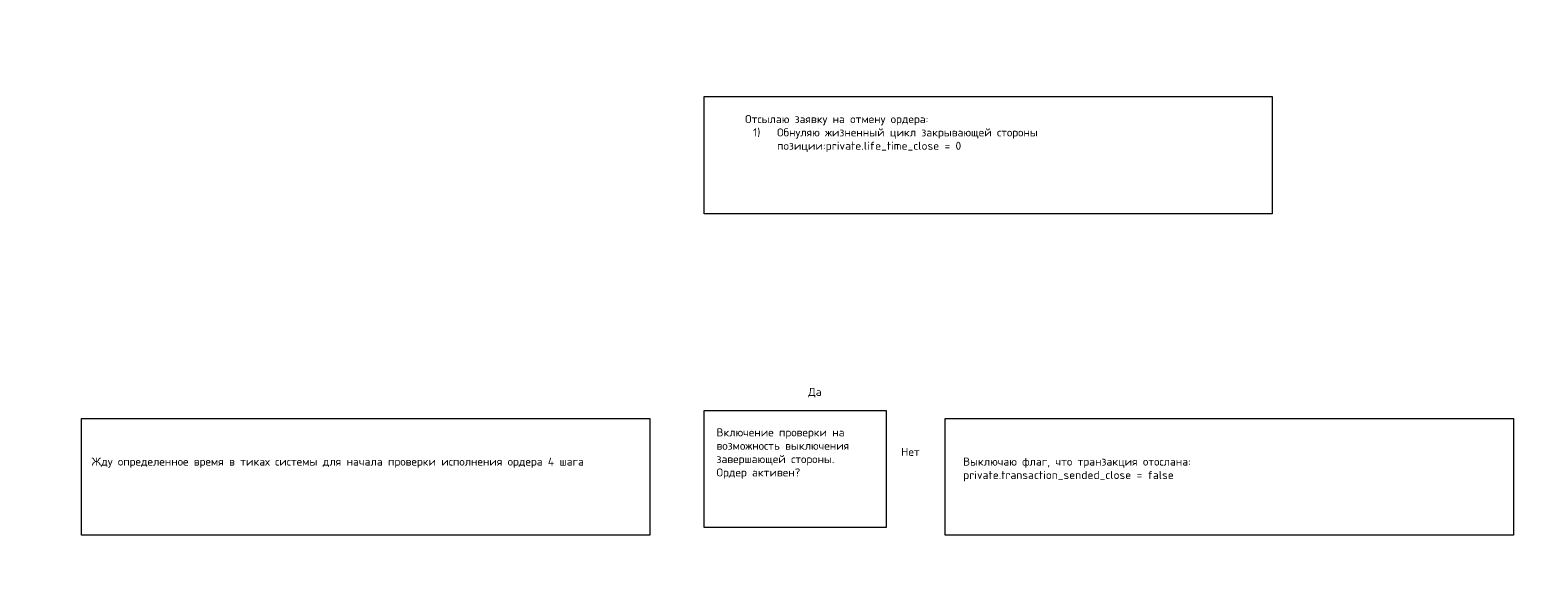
# Model space of a CAD drawing. Header units: metres. Extents: x 5387 to 32417, y 4252 to 8204.
# Drawn here: x 16735 to 18589, y 5582 to 6271 of the extents above; entities that cross this region are included whole.
import ezdxf

# ---------------------------------------------------------------- set-up
doc = ezdxf.new("R2010")
doc.units = ezdxf.units.M
doc.styles.get("Standard").update_dxf_attribs({"font": 'simplex.shx'})

msp = doc.modelspace()

# ---------------------------------------------------------------- linework, layer by layer
at = {"flags": 128}
for points in [[(15084.8, 5785.8, 0, 10, 0), (15084.8, 5808, 0, 0, 0), (15084.8, 5852.5, 0, 0, 0), (15771.4, 5852.5, 0, 0, 0), (15771.4, 6265.7, 0, 0, 0), (18371.6, 6265.7, 0, 0, 0), (18371.6, 5777, 0, 0, 0)], [(17153.4, 5783.9, 0, 10, 0), (17153.4, 5811.3, 0, 0, 0), (17153.4, 6101.8, 0, 0, 0), (17573.9, 6101.8, 0, 0, 0)], [(17689.3, 6034.2, 0, 10, 0), (17689.3, 6014.1, 0, 0, 0), (17689.3, 5801.1, 0, 0, 0)], [(16784.6, 5725.6, 0, 10, 0), (16764.5, 5725.6, 0, 0, 0), (16743.8, 5725.6, 0, 0, 0)], [(17559.7, 5725.6, 0, 10, 0), (17539.7, 5725.6, 0, 0, 0), (17518.9, 5725.6, 0, 0, 0)], [(17861.8, 5725.6, 0, 10, 0), (17841.8, 5725.6, 0, 0, 0), (17821, 5725.6, 0, 0, 0)], [(17203, 5638.2, 0, 10, 0), (17203, 5615.8, 0, 0, 0), (17203, 5587.2, 0, 0, 0), (15653.8, 5587.2, 0, 0, 0), (15653.8, 5636.2, 0, 0, 0)]]:
    msp.add_lwpolyline(points, format="xyseb", dxfattribs=at)
for points in [[(17577.9, 6187.2), (18287.7, 6187.2), (18287.7, 6041.1), (17577.9, 6041.1)], [(16800.2, 5785.6), (17510, 5785.6), (17510, 5639.6), (16800.2, 5639.6)], [(17577.9, 5795.4), (17805.3, 5795.4), (17805.3, 5649.3), (17577.9, 5649.3)], [(17879.2, 5785.6), (18589, 5785.6), (18589, 5639.6), (17879.2, 5639.6)]]:
    msp.add_lwpolyline(points, close=True)

# ---------------------------------------------------------------- texts
at = {"char_height": 10, "attachment_point": 1}
for s, width, heights, insert in [('Отсылаю заявку на отмену ордера: \\P\\pxi-3,l4,t4;1)^IОбнуляю жизненный цикл закрывающей стороны позиции:private.life_time_close = 0', 406.937, [0], (17629.1, 6164.2)), ('Да', 158.04, [0], (17708, 5823.7)), ('Включение проверки на возможность выключения завершающей стороны.\\PОрдер активен?', 206.249, [112.5], (17593.4, 5773.1)), ('Нет', 158.04, [0], (17824, 5748.8)), ('Жду определенное время в тиках системы для начала проверки исполнения ордера 4 шага', 661.823, [0], (16812.5, 5736.6)), ('\\pxi-3,l4,t4;Выключаю флаг, что транзакция отослана:\\P\\pi0,l1,tz;private.transaction_sended_close = false', 661.823, [0], (17891.5, 5736.6))]:
    msp.add_mtext_dynamic_manual_height_columns(s, width=width, gutter_width=1, heights=heights, dxfattribs=dict(at, insert=insert))

doc.saveas('drawing.dxf')
